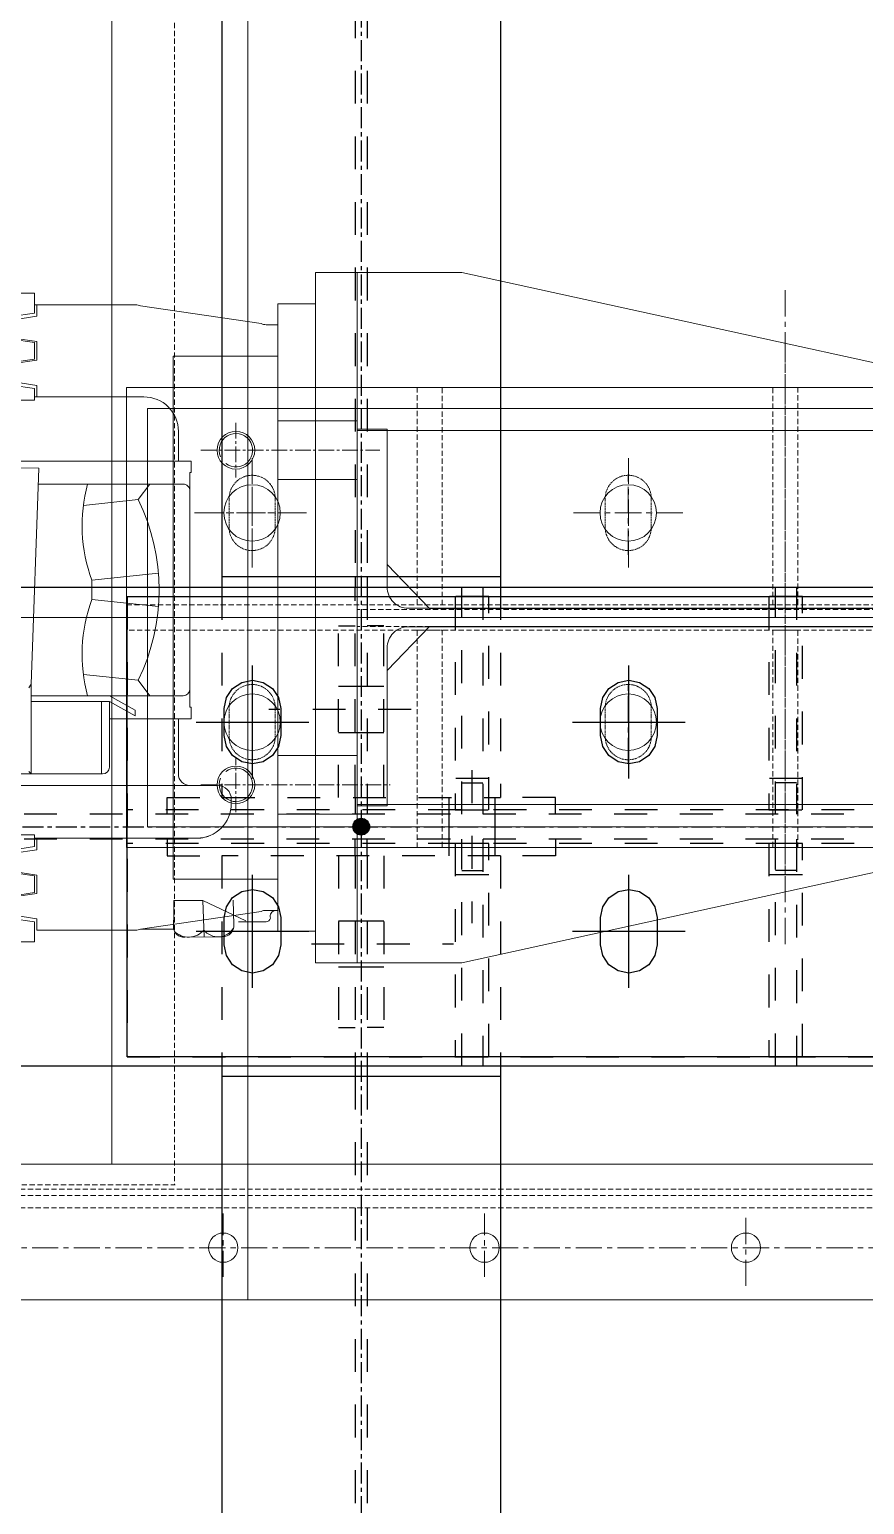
# Model space of a CAD drawing. Header units: inches. Extents: x 209270 to 234360, y -180214 to -150194.
# Drawn here: x 220153 to 220553, y -163488 to -162783 of the extents above; entities that cross this region are included whole.
import ezdxf

# ---------------------------------------------------------------- set-up
doc = ezdxf.new("R2010")
doc.units = ezdxf.units.IN
doc.header["$LTSCALE"] = 10
doc.header["$MEASUREMENT"] = 0
for name, pattern in [('CENTER', [2, 1.25, -0.25, 0.25, -0.25]), ('CENTER2', [1.125, 0.75, -0.125, 0.125, -0.125]), ('DXK_LINE_DOT2', [3.9198, 1.9599, -1.9599]), ('HIDDEN', [0.375, 0.25, -0.125])]:
    doc.linetypes.add(name, pattern=pattern)
doc.layers.get('0').update_dxf_attribs({"color": 1})
for name, color, linetype in [('$AUDIT_BAD_LAYER1', 1, 'Continuous'), ('_BLUE_0', 5, 'Continuous'), ('_BLUE_1', 5, 'Continuous'), ('_BLUE_2', 5, 'Continuous'), ('_BLUE_4', 5, 'Continuous')]:
    doc.layers.add(name, color=color, linetype=linetype)
for name, color, linetype, lineweight in [('All Bought', 1, 'Continuous', 9), ('CEN', 1, 'CENTER', 9), ('CENETR LINE', 1, 'CENTER2', 9), ('DIM', 1, 'Continuous', 13), ('HIDDDEN', 1, 'HIDDEN', 9), ('HIDDEN', 1, 'HIDDEN', 9), ('MAIN OBJECT', 1, 'Continuous', 18), ('OBJECT', 1, 'Continuous', 18), ('plumer block', 1, 'Continuous', 5), ('STR25', 1, 'Continuous', 5), ('STRUC-25HD', 1, 'HIDDEN', 5)]:
    doc.layers.add(name, color=color, linetype=linetype, lineweight=lineweight)

# ---------------------------------------------------------------- blocks, each defined once
blk = doc.blocks.new('A$C7d42b53c')
at = {"layer": 'All Bought'}
for p, q in [((-155, 116.35), (-155, 403.65)), ((155, 116.35), (155, 403.65)), ((-103.85, 116.35), (-103.85, 140)), ((-80.3, 42), (-80.3, 140)), ((-74.8, 83.8), (-74.8, 140)), ((-74.8, 83.8), (-74.8, 140)), ((71.44, 114.23), (71.5, 140)), ((71.44, 114.23), (71.5, 140)), ((74.8, 140), (74.8, 47.5)), ((103.85, 116.35), (103.85, 140)), ((-143.85, 127.35), (-145.5, 116.35)), ((-131.5, 116.35), (-133.15, 127.35)), ((-121.85, 127.35), (-123.5, 116.35)), ((-109.5, 116.35), (-111.15, 127.35)), ((109.5, 116.35), (111.15, 127.35)), ((121.85, 127.35), (123.5, 116.35)), ((131.5, 116.35), (133.15, 127.35)), ((143.85, 127.35), (145.5, 116.35)), ((-144, 115.25), (-142.35, 126.25)), ((-133.55, 126.25), (-131.9, 115.25)), ((-123.1, 115.25), (-121.45, 126.25)), ((-112.65, 126.25), (-111, 115.25)), ((111, 115.25), (112.65, 126.25)), ((121.45, 126.25), (123.1, 115.25)), ((131.9, 115.25), (133.55, 126.25)), ((142.35, 126.25), (144, 115.25)), ((-145.5, 116.35), (-155, 116.35)), ((-149.5, 67.95), (-149.5, 115.25)), ((-149.5, 115.25), (-144, 115.25)), ((-131.9, 115.25), (-123.1, 115.25)), ((-123.5, 116.35), (-131.5, 116.35)), ((-111, 115.25), (-105.5, 115.25)), ((-103.85, 116.35), (-109.5, 116.35)), ((-105.5, 116.35), (-105.5, 38.7)), ((-74.8, 118), (-73.53, 119.1)), ((-31.79, 118), (-74.8, 118)), ((-74.8, 118), (-72.86, 118)), ((-40.15, 80.5), (-40.15, 118)), ((-37.4, 45.3), (-37.4, 118)), ((-31.79, 118), (-33.66, 119.1)), ((-31.79, 118), (-33.66, 119.1)), ((71.44, 114.23), (-31.79, 118)), ((71.44, 114.23), (-31.79, 118)), ((63.8, 45.3), (63.8, 114.51)), ((103.85, 116.35), (109.5, 116.35)), ((105.5, 64), (105.5, 116.35)), ((105.5, 115.25), (111, 115.25)), ((123.1, 115.25), (131.9, 115.25)), ((123.5, 116.35), (131.5, 116.35)), ((144, 115.25), (149.5, 115.25)), ((145.5, 116.35), (155, 116.35)), ((149.5, 116.35), (149.5, 67.95)), ((-30, 66.74), (-27.21, 92.96)), ((56.4, 66.74), (53.61, 92.96)), ((5.22, 57.06), (8.6, 88.88)), ((17.8, 88.88), (8.6, 88.88)), ((21.18, 57.06), (17.8, 88.88)), ((-40.15, 84.35), (-74.8, 84.35)), ((-40.15, 80.5), (-71.5, 80.5)), ((-48.4, 80.5), (-48.4, 47.5)), ((-40.15, 80.5), (-47.02, 68.12)), ((-37.4, 80.5), (-44.27, 68.12)), ((-140.5, 7.89), (-149, 65.66)), ((-149, 65.66), (-149, 49.81)), ((-44.27, 68.12), (-47.02, 68.12)), ((-37.4, 61.25), (-30, 66.74)), ((63.8, 61.25), (56.4, 66.74)), ((149, 65.66), (140.5, 7.89)), ((-141.7, 49.76), (-147.48, 49.91)), ((-152.77, 44.38), (-152.64, 26.4)), ((-74.8, 47.5), (-48.4, 47.5)), ((-48.4, 47.5), (-48.4, 41.45)), ((74.8, 41.45), (74.8, 47.5)), ((74.8, 47.5), (89, 47.5)), ((-135.31, 35.83), (-152.7, 35.22)), ((-135.31, 35.83), (-144.97, 15.28)), ((-80.3, 28.8), (-80.3, 42)), ((-48.4, 41.45), (-42.9, 41.45)), ((-42.9, 41.45), (-42.9, 42)), ((-42.9, 42), (69.3, 42)), ((60.5, 42), (-34.1, 42)), ((69.3, 42), (69.3, 41.45)), ((69.3, 41.45), (74.8, 41.45)), ((-135.07, 21.27), (-146.93, 20.94)), ((-89, 22.2), (-86.9, 22.2)), ((-140, 0), (-140, 5.6)), ((140, 0), (-140, 0)), ((140, 5.6), (140, 0))]:
    blk.add_line(p, q, dxfattribs=at)
at = {"layer": 'All Bought', "ltscale": 50}
for p, q in [((-141.7, 49.76), (-135.31, 49.76)), ((-135.31, 49.76), (-135.31, 35.83))]:
    blk.add_line(p, q, dxfattribs=at)
at = {"layer": 'All Bought'}
for centre, radius, start, end in [((-17.65, 17.74), 75.82, 69.74705, 105.09929), ((44.05, 17.74), 75.82, 74.90071, 110.25295), ((-71.5, 83.8), 3.3, 180, 270), ((-144, 67.95), 5.5, 180, 204.64166), ((13.2, 154.96), 98.23, 243.91337, 296.08663), ((89, 64), 16.5, 270, 0), ((144, 67.95), 5.5, 335.35834, 0), ((-147.9, 45.02), 4.91, 85.14907, 187.46608), ((-143.1, 42.69), 9.68, 135.68502, 229.3917), ((-74.8, 42), 5.5, 90, 180), ((-34.1, 45.3), 3.3, 180, 270), ((-34.1, 45.3), 3.3, 180, 270), ((60.5, 45.3), 3.3, 270, 0), ((-143.95, 28.54), 8.71, 128.64423, 238.49275), ((-89, 38.7), 16.5, 180, 270), ((-86.9, 28.8), 6.6, 270, 0), ((-147.14, 26.44), 5.5, 180.41366, 272.20148), ((-145.5, 5.6), 5.5, 0, 24.64166), ((145.5, 5.6), 5.5, 155.35834, 180), ((-143.3, 5.61), 2.2, 180, 260.40593), ((-142.78, 0.79), 2.79, 6.37366, 108.57002)]:
    blk.add_arc(centre, radius, start, end, dxfattribs=at)
for points, knots in [([(-104.49, 33.02), (-104.6, 33.33), (-104.71, 33.65), (-104.94, 34.43), (-105.06, 34.9), (-105.22, 35.69), (-105.27, 35.99), (-105.34, 36.44), (-105.36, 36.58), (-105.38, 36.79), (-105.39, 36.86), (-105.41, 37), (-105.41, 37.06), (-105.43, 37.2), (-105.44, 37.28), (-105.45, 37.48), (-105.46, 37.61), (-105.49, 38.08), (-105.5, 38.4), (-105.5, 38.72)], [-0.6807062, -0.6807062, -0.6807062, -0.6807062, -0.5764375, -0.5764375, -0.439189, -0.439189, -0.3543908, -0.3543908, -0.3166647, -0.3166647, -0.2959985, -0.2959985, -0.2786915, -0.2786915, -0.2582719, -0.2582719, -0.2216449, -0.2216449, -0.1292037, -0.1292037, -0.1292037, -0.1292037]), ([(-145.5, 5.61), (-145.5, 5.61), (-145.5, 5.73), (-145.5, 6.29), (-145.5, 6.8), (-145.5, 8.85), (-145.5, 10.99), (-145.5, 15.2), (-145.5, 16.92), (-145.5, 18.79)], [13.151276, 13.151276, 13.151276, 13.151276, 13.584275, 13.584275, 14.127648, 14.127648, 15.21439, 15.21439, 15.830404, 15.830404, 15.830404, 15.830404])]:
    blk.add_open_spline(points, degree=3, knots=knots, dxfattribs=at)
at = {"layer": 'CENETR LINE', "ltscale": 24.192183}
blk.add_line((0, 510.5), (0, -0.31), dxfattribs=at)
blk = doc.blocks.new('A$Caf28373f')
for centre in [(-80, 20, -5460), (79.98, 20, -4112.11)]:
    blk.add_circle(centre, 9)
for centre, start, end in [((-80, 20, -5460), 66.99271, 37.42559), ((79.98, 20, -4112.11), 142.57441, 113.00729)]:
    blk.add_arc(centre, 8, start, end)
at = {"layer": 'CENETR LINE'}
for p, q in [((0, -45.46, 83400.99), (0, 59.12)), ((-80, 36.74, -5460), (-80, -53.84, 77940.99)), ((79.98, 36.74, -4112.11), (79.98, -48.75, 79288.87)), ((-93.07, 20, 57196822.12), (-66.94, 20, -57207742.12)), ((93.05, 20, 57198170.01), (66.92, 20, -57206394.23))]:
    blk.add_line(p, q, dxfattribs=at)
at = {"layer": 'MAIN OBJECT'}
for points in [[(-125, 50), (124.98, 50), (124.98, 0), (-125, 0)], [(-150, -18), (-150, 0), (149.98, 0), (149.98, -18)], [(-165, -38), (-165, -18), (164.98, -18), (164.98, -38)]]:
    blk.add_lwpolyline(points, close=True, dxfattribs=at)
at = {"layer": 'plumer block'}
for p, q in [((-94, 0, -5460), (-94, -38, -5460)), ((-66, 0, -5460), (-66, -38, -5460)), ((65.98, 0, -4112.11), (65.98, -38, -4112.11)), ((93.98, 0, -4112.11), (93.98, -38, -4112.11)), ((-94, -38, -5460), (-94, -38, -5460)), ((-66, -38, -5460), (-66, -38, -5460)), ((65.98, -38, -4112.11), (65.98, -38, -4112.11)), ((93.98, -38, -4112.11), (93.98, -38, -4112.11))]:
    blk.add_line(p, q, dxfattribs=at)
blk = doc.blocks.new('A$Cb99c24d6')
at = {"layer": 'OBJECT'}
for points in [[(0, 164.98), (50, 164.98), (395.1, 89.4), (395.1, 25.3), (374.31, 4.3), (34.5, 4.3), (14.3, 25.3), (14.3, 90), (0, 90)], [(0, -165), (50, -165), (395.1, -89.4), (395.1, -25.3), (374.31, -4.3), (34.5, -4.3), (14.3, -25.3), (14.3, -90), (0, -90)]]:
    blk.add_lwpolyline(points, close=True, dxfattribs=at)
at = {"layer": 'MAIN OBJECT', "rotation": 90}
blk.add_blockref('A$Caf28373f', (-38, 0), dxfattribs=at)
blk = doc.blocks.new('A$Ca8e9f297')
at = {"layer": 'CEN'}
for p, q in [((0, 134.41), (0, -134.41)), ((-255, 30), (-255, 70)), ((-75.08, 30), (-75.08, 70)), ((-281.12, 50), (-228.88, 50)), ((-101.2, 50), (-48.96, 50)), ((-351.62, 0), (351.62, 0)), ((-255, -70), (-255, -30)), ((-75.08, -70), (-75.08, -30)), ((-228.88, -50), (-281.12, -50)), ((-48.96, -50), (-101.2, -50))]:
    blk.add_line(p, q, dxfattribs=at)
at = {"layer": 'MAIN OBJECT', "ltscale": 0.2, "elevation": -5434512.11}
blk.add_lwpolyline([(-305, 100), (305, 100), (305, -100), (-305, -100)], close=True, dxfattribs=at)
at = {"layer": 'MAIN OBJECT', "elevation": 0}
blk.add_lwpolyline([(-180.2, -4.4, 0.414214), (-190.4, -14.6), (-190.4, -89.4), (-204.7, -89.4), (-204.7, 89.4), (-190.4, 89.4), (-190.4, 14.6, 0.414214), (-180.2, 4.4), (180.2, 4.4, 0.414214), (190.4, 14.6), (190.4, 89.4), (204.7, 89.4), (204.7, -89.4), (190.4, -89.4), (190.4, -14.6, 0.414214), (180.2, -4.4), (-180.2, -4.4)], format="xyb", dxfattribs=at)
at = {"layer": 'MAIN OBJECT'}
for centre in [(-255, 50, 513.62), (-75.08, 50, -5.75), (-255, -50, 513.62), (-75.08, -50, -5.75)]:
    blk.add_circle(centre, 13.5, dxfattribs=at)
blk = doc.blocks.new('A$Ca7c4800b')
at = {"layer": 'CEN'}
for p, q in [((0, 156.42), (0, -156.42)), ((-255, 23.88, 5434512.11), (-255, 76.12, 5434512.11)), ((-75, 23.88, 5434512.11), (-75, 76.12, 5434512.11)), ((-282.44, 50, 5434512.11), (-228.77, 50, 5434512.11)), ((-48.99, 50, 5434512.11), (-101.23, 50, 5434512.11)), ((-359.98, 0), (359.98, 0)), ((-255, -23.88, 5434512.11), (-255, -76.12, 5434512.11)), ((-75, -23.88, 5434512.11), (-75, -76.12, 5434512.11)), ((-228.77, -50, 5434512.11), (-282.44, -50, 5434512.11)), ((-101.23, -50, 5434512.11), (-48.99, -50, 5434512.11))]:
    blk.add_line(p, q, dxfattribs=at)
at = {"layer": 'HIDDEN', "ltscale": 0.2}
for points in [[(-243.94, 57, 1), (-265.94, 57), (-265.94, 43, 1), (-243.94, 43)], [(-86.06, 57, -1), (-64.06, 57), (-64.06, 43, -1), (-86.06, 43)], [(-243.94, -57, -1), (-265.94, -57), (-265.94, -43, -1), (-243.94, -43)], [(-86.06, -57, 1), (-64.06, -57), (-64.06, -43, 1), (-86.06, -43)]]:
    blk.add_lwpolyline(points, format="xyb", close=True, dxfattribs=at)
at = {"layer": 'STR25', "ltscale": 0.2}
blk.add_lwpolyline([(-315, 110), (315, 110), (315, -110), (-315, -110)], close=True, dxfattribs=at)
at = {"layer": 'STRUC-25HD'}
for points in [[(-164, 110), (-176, 110), (-176, 6), (-164, 6)], [(-6, 110), (6, 110), (6, 6), (-6, 6)], [(315, 6), (315, -6), (-315, -6), (-315, 6)], [(-164, -110), (-176, -110), (-176, -6), (-164, -6)], [(-6, -110), (6, -110), (6, -6), (-6, -6)]]:
    blk.add_lwpolyline(points, close=True, dxfattribs=at)
blk = doc.blocks.new('A$Ccd523e08')
at = {"layer": 'CEN'}
blk.add_line((-55.52, -1500, 4.74), (-2941.86, -1500, 4.74), dxfattribs=at)
at = {"layer": 'HIDDEN'}
for p, q in [((-2298, -1496.19, 4.74), (-298, -1496.19, 4.74)), ((-2298, -1504.29, 4.74), (-298, -1504.29, 4.74))]:
    blk.add_line(p, q, dxfattribs=at)
at = {"layer": 'MAIN OBJECT'}
for p, q in [((-2298, -1410.6, 4.74), (-298, -1410.6, 4.74)), ((-2298, -1589.4, 4.74), (-298, -1589.4, 4.74))]:
    blk.add_line(p, q, dxfattribs=at)
at = {"layer": 'All Bought', "xscale": -1, "rotation": 270}
blk.add_blockref('A$C7d42b53c', (-260, -1500, -0.76), dxfattribs=at)
at = {"layer": 'DIM', "xscale": -1}
for name, p in [('A$Cb99c24d6', (-298, -1500, 4.74)), ('A$Ca7c4800b', (-502.7, -1500, 4.74)), ('A$Ca8e9f297', (-502.7, -1500, 4.74))]:
    blk.add_blockref(name, p, dxfattribs=at)
blk = doc.blocks.new('A$Cdf87a385')
at = {"layer": 'CEN'}
for p, q in [((-1184, 1818.54), (-1184, 1783.77)), ((-1059, 1814.2), (-1059, 1783.92)), ((-934, 1814.2), (-934, 1783.92)), ((-62.55, 1800.24), (-1600.74, 1800.24))]:
    blk.add_line(p, q, dxfattribs=at)
at = {"layer": 'HIDDDEN'}
for p, q in [((-1619.29, 1781.24), (-165.63, 1781.24)), ((-1619.29, 1775.24), (-123.63, 1775.24)), ((-1619.29, 1772.24), (-153.89, 1772.24)), ((-158.88, 1770.24), (-910.95, 1770.24)), ((-910.71, -1770.24), (-910.7, 1770.24))]:
    blk.add_line(p, q, dxfattribs=at)
at = {"layer": 'MAIN OBJECT'}
for p, q in [((-117.63, 1825.24), (-1619.29, 1825.24)), ((-945.71, -1825.24), (-945.7, 1825.24)), ((-123.63, 1760.24), (-1619.29, 1760.24)), ((-880.71, -1760.24), (-880.7, 1760.24))]:
    blk.add_line(p, q, dxfattribs=at)
for centre in [(-1184, 1800.24), (-1059, 1800.24), (-934, 1800.24)]:
    blk.add_circle(centre, 7, dxfattribs=at)
blk = doc.blocks.new('MECH_DRAWING')
at = {"layer": '$AUDIT_BAD_LAYER1', "color": 1, "rotation": 180.0000473434895}
blk.add_blockref('A$Cdf87a385', (219311.87, -161564.7, 0.76), dxfattribs=at)
at = {"layer": 'DIM', "xscale": -1}
blk.add_blockref('A$Ccd523e08', (220011.94, -161563.69, 0.76), dxfattribs=at)
blk = doc.blocks.new('Part-116860372-114981 - 114867')
at = {"layer": '_BLUE_1', "linetype": 'DXK_LINE_DOT2'}
for p, q in [((20025.57, 15328.27), (9338.05, 15328.27)), ((20025.57, 15313.4), (9338.05, 15313.4))]:
    blk.add_line(p, q, dxfattribs=at)
at = {"layer": '_BLUE_2', "linetype": 'Continuous'}
for p, q in [((9338.05, 15463.96), (17066.83, 15463.96)), ((20044.32, 15177.71), (9338.05, 15177.71))]:
    blk.add_line(p, q, dxfattribs=at)
at = {"layer": '_BLUE_4', "linetype": 'CENTER'}
blk.add_line((9338.05, 15320.84), (20200.57, 15320.84), dxfattribs=at)
blk = doc.blocks.new('Part-116860372-114984 - 114867')
at = {"layer": '_BLUE_4', "linetype": 'Continuous'}
blk.add_hatch(color=256, dxfattribs=at).paths.add_polyline_path([(13700.57, 15315.84, -1), (13700.57, 15325.84, -1)])
at = {"layer": '_BLUE_1', "linetype": 'DXK_LINE_DOT2'}
for p, q in [((13617.32, 18964.59), (13617.32, 15470.21)), ((13697.01, 18908.34), (13697.01, 15470.21)), ((13704.14, 18908.34), (13704.14, 15470.21)), ((13617.32, 15463.96), (13617.32, 15338.27)), ((13697.01, 15338.27), (13697.01, 15463.96)), ((13704.14, 15463.96), (13704.14, 15338.27)), ((13783.82, 15463.96), (13783.82, 15338.27)), ((13617.32, 15338.27), (13783.82, 15338.27))]:
    blk.add_line(p, q, dxfattribs=at)
at = {"layer": '_BLUE_2', "linetype": 'Continuous'}
for p, q in [((13617.32, 18914.59), (13617.32, 15463.96)), ((13783.82, 18914.59), (13783.82, 15463.96)), ((13783.82, 15470.21), (13617.32, 15470.21)), ((13697.01, 15470.21), (13697.01, 15463.96)), ((13704.14, 15470.21), (13704.14, 15463.96))]:
    blk.add_line(p, q, dxfattribs=at)
at = {"layer": '_BLUE_4', "linetype": 'CENTER'}
blk.add_line((13700.57, 19070.84), (13700.57, 15320.84), dxfattribs=at)
at = {"layer": '_BLUE_4', "linetype": 'Continuous'}
blk.add_circle((13700.57, 15320.84), 5, dxfattribs=at)
blk = doc.blocks.new('Part-116860372-114993 - 114867')
at = {"layer": '_BLUE_4', "linetype": 'Continuous'}
blk.add_hatch(color=256, dxfattribs=at).paths.add_polyline_path([(13700.57, 15315.84, -1), (13700.57, 15325.84, -1)])
at = {"layer": '_BLUE_1', "linetype": 'DXK_LINE_DOT2'}
for p, q in [((13617.32, 15303.4), (13617.32, 15177.71)), ((13783.82, 15303.4), (13617.32, 15303.4)), ((13697.01, 15303.4), (13697.01, 15177.71)), ((13704.14, 15303.4), (13704.14, 15177.71)), ((13783.82, 15303.4), (13783.82, 15171.46)), ((13697.01, 15171.46), (13697.01, 12695.84)), ((13704.14, 15171.46), (13704.14, 12695.84))]:
    blk.add_line(p, q, dxfattribs=at)
at = {"layer": '_BLUE_2', "linetype": 'Continuous'}
for p, q in [((13617.32, 15177.71), (13617.32, 12689.59)), ((13783.82, 15171.46), (13617.32, 15171.46)), ((13697.01, 15177.71), (13697.01, 15171.46)), ((13704.14, 15177.71), (13704.14, 15171.46)), ((13783.82, 15177.71), (13783.82, 12714.59))]:
    blk.add_line(p, q, dxfattribs=at)
at = {"layer": '_BLUE_4', "linetype": 'CENTER'}
blk.add_line((13700.57, 15320.84), (13700.57, 12570.84), dxfattribs=at)
at = {"layer": '_BLUE_4', "linetype": 'Continuous'}
blk.add_circle((13700.57, 15320.84), 5, dxfattribs=at)
blk = doc.blocks.new('Part-116860372-115257 - 114867')
at = {"layer": '_BLUE_1', "linetype": 'DXK_LINE_DOT2'}
for p, q in [((13714.14, 15440.77), (13704.14, 15440.77)), ((13714.14, 15338.27), (13714.14, 15440.77)), ((13704.14, 15338.27), (13704.14, 15328.27)), ((13816.64, 15338.27), (13783.82, 15338.27)), ((13816.64, 15328.27), (13816.64, 15338.27))]:
    blk.add_line(p, q, dxfattribs=at)
blk = doc.blocks.new('Part-116860372-115194 - 114867')
at = {"layer": '_BLUE_1', "linetype": 'DXK_LINE_DOT2'}
for p, q in [((13704.14, 15303.4), (13704.14, 15313.4)), ((13816.64, 15313.4), (13816.64, 15303.4)), ((13714.14, 15303.4), (13714.14, 15200.9)), ((13816.64, 15303.4), (13783.82, 15303.4)), ((13714.14, 15200.9), (13704.14, 15200.9))]:
    blk.add_line(p, q, dxfattribs=at)
blk = doc.blocks.new('Part-116860372-115195 - 114867')
at = {"layer": '_BLUE_1', "linetype": 'DXK_LINE_DOT2'}
for p, q in [((13584.51, 15313.4), (13584.51, 15303.4)), ((13697.01, 15303.4), (13697.01, 15313.4)), ((13584.51, 15303.4), (13617.32, 15303.4)), ((13687.01, 15303.4), (13687.01, 15200.9)), ((13687.01, 15200.9), (13697.01, 15200.9))]:
    blk.add_line(p, q, dxfattribs=at)
blk = doc.blocks.new('Bolt-116860372-115196 - 114867')
at = {"layer": '_BLUE_1', "linetype": 'DXK_LINE_DOT2'}
for p, q in [((13687.01, 15264.65), (13697.01, 15264.65)), ((13697.01, 15264.65), (13704.14, 15264.65)), ((13704.14, 15264.65), (13714.14, 15264.65)), ((13670.76, 15250.9), (13755.76, 15250.9)), ((13687.01, 15237.15), (13697.01, 15237.15)), ((13697.01, 15237.15), (13704.14, 15237.15)), ((13704.14, 15237.15), (13714.14, 15237.15))]:
    blk.add_line(p, q, dxfattribs=at)
blk = doc.blocks.new('Part-116860372-150326 - 114867')
at = {"layer": '_BLUE_1', "linetype": 'DXK_LINE_DOT2'}
for p, q in [((13948.23, 15328.27), (13948.23, 15463.96)), ((13948.23, 15463.96), (13960.73, 15463.96)), ((13960.73, 15463.96), (13960.73, 15328.27)), ((13960.73, 15347.02), (13948.23, 15347.02))]:
    blk.add_line(p, q, dxfattribs=at)
blk = doc.blocks.new('Part-116860372-115256 - 114867')
at = {"layer": '_BLUE_1', "linetype": 'DXK_LINE_DOT2'}
for p, q in [((13687.01, 15338.27), (13687.01, 15440.77)), ((13687.01, 15440.77), (13697.01, 15440.77)), ((13584.51, 15328.27), (13584.51, 15338.27)), ((13584.51, 15338.27), (13617.32, 15338.27)), ((13697.01, 15338.27), (13697.01, 15328.27))]:
    blk.add_line(p, q, dxfattribs=at)
blk = doc.blocks.new('Bolt-116860372-115258 - 114867')
at = {"layer": '_BLUE_1', "linetype": 'DXK_LINE_DOT2'}
for p, q in [((13697.01, 15404.52), (13687.01, 15404.52)), ((13704.14, 15404.52), (13697.01, 15404.52)), ((13714.14, 15404.52), (13704.14, 15404.52)), ((13730.39, 15390.77), (13645.39, 15390.77)), ((13697.01, 15377.02), (13687.01, 15377.02)), ((13704.14, 15377.02), (13697.01, 15377.02)), ((13714.14, 15377.02), (13704.14, 15377.02))]:
    blk.add_line(p, q, dxfattribs=at)
blk = doc.blocks.new('Bolt-116860372-115279 - 114867')
at = {"layer": '_BLUE_1', "linetype": 'DXK_LINE_DOT2'}
for p, q in [((13766.64, 15354.52), (13766.64, 15263.27)), ((13752.89, 15338.27), (13752.89, 15328.27)), ((13780.39, 15338.27), (13780.39, 15328.27)), ((13752.89, 15328.27), (13752.89, 15313.4)), ((13780.39, 15328.27), (13780.39, 15313.4)), ((13752.89, 15313.4), (13752.89, 15303.4)), ((13780.39, 15313.4), (13780.39, 15303.4))]:
    blk.add_line(p, q, dxfattribs=at)
blk = doc.blocks.new('Part-116860372-116510 - 114867')
at = {"layer": '_BLUE_1', "linetype": 'DXK_LINE_DOT2'}
for p, q in [((13964.32, 15310.83), (13944.32, 15310.83)), ((13944.32, 15310.83), (13944.32, 15183.33)), ((13964.32, 15183.33), (13964.32, 15310.83)), ((13964.32, 15292.08), (13944.32, 15292.08)), ((13944.32, 15183.33), (13964.32, 15183.33))]:
    blk.add_line(p, q, dxfattribs=at)
blk = doc.blocks.new('Part-116860372-116508 - 114867')
at = {"layer": '_BLUE_1', "linetype": 'DXK_LINE_DOT2'}
for p, q in [((13776.82, 15310.83), (13756.82, 15310.83)), ((13756.82, 15310.83), (13756.82, 15183.33)), ((13776.82, 15183.33), (13776.82, 15310.83)), ((13776.82, 15292.08), (13756.82, 15292.08)), ((13756.82, 15183.33), (13776.82, 15183.33))]:
    blk.add_line(p, q, dxfattribs=at)
blk = doc.blocks.new('Part-116860372-150328 - 114867')
at = {"layer": '_BLUE_1', "linetype": 'DXK_LINE_DOT2'}
for p, q in [((13760.73, 15328.27), (13760.73, 15463.96)), ((13760.73, 15463.96), (13773.23, 15463.96)), ((13773.23, 15463.96), (13773.23, 15328.27)), ((13760.73, 15347.02), (13773.23, 15347.02))]:
    blk.add_line(p, q, dxfattribs=at)
blk = doc.blocks.new('Part-116860372-116505 - 114867')
at = {"layer": '_BLUE_2', "linetype": 'Continuous'}
for p, q in [((13560.57, 15183.34), (13560.58, 15458.34)), ((13560.58, 15458.34), (14348.08, 15458.33)), ((14348.07, 15183.33), (13560.57, 15183.34))]:
    blk.add_line(p, q, dxfattribs=at)
blk = doc.blocks.new('Part-116860372-116509 - 114867')
at = {"layer": '_BLUE_1', "linetype": 'DXK_LINE_DOT2'}
for p, q in [((13944.32, 15458.34), (13944.32, 15330.83)), ((13964.32, 15458.34), (13944.32, 15458.34)), ((13964.32, 15330.83), (13964.32, 15458.34)), ((13964.32, 15349.58), (13944.32, 15349.58)), ((13944.32, 15330.83), (13964.32, 15330.83))]:
    blk.add_line(p, q, dxfattribs=at)
blk = doc.blocks.new('Part-116860372-150327 - 114867')
at = {"layer": '_BLUE_1', "linetype": 'DXK_LINE_DOT2'}
for p, q in [((13760.73, 15177.71), (13760.73, 15313.4)), ((13773.23, 15313.4), (13773.23, 15177.71)), ((13760.73, 15294.65), (13773.23, 15294.65)), ((13773.23, 15177.71), (13760.73, 15177.71))]:
    blk.add_line(p, q, dxfattribs=at)
blk = doc.blocks.new('Part-116860372-116504 - 114867')
at = {"layer": '_BLUE_1', "linetype": 'DXK_LINE_DOT2'}
for p, q in [((14348.07, 15330.85), (13560.57, 15330.83)), ((13560.57, 15310.83), (13560.57, 15330.83)), ((14348.07, 15310.85), (13560.57, 15310.83))]:
    blk.add_line(p, q, dxfattribs=at)
blk = doc.blocks.new('Part-116860372-116506 - 114867')
at = {"layer": '_BLUE_1', "linetype": 'DXK_LINE_DOT2'}
for p, q in [((13756.82, 15458.34), (13756.82, 15330.83)), ((13776.82, 15458.34), (13756.82, 15458.34)), ((13776.82, 15330.83), (13776.82, 15458.34)), ((13776.82, 15349.58), (13756.82, 15349.58)), ((13756.82, 15330.83), (13776.82, 15330.83))]:
    blk.add_line(p, q, dxfattribs=at)
blk = doc.blocks.new('Part-116860372-116507 - 114867')
at = {"layer": '_BLUE_1', "linetype": 'DXK_LINE_DOT2'}
for p, q in [((13560.58, 15458.34), (13560.57, 15183.34)), ((13560.58, 15458.34), (14348.08, 15458.33)), ((13560.57, 15183.34), (14348.07, 15183.33))]:
    blk.add_line(p, q, dxfattribs=at)
blk = doc.blocks.new('Bolt-116860372-116513 - 114867')
at = {"layer": '_BLUE_2', "linetype": 'Continuous'}
for p, q in [((13635.57, 15349.62), (13635.58, 15417.12)), ((13860.57, 15349.61), (13860.58, 15417.11)), ((13629.12, 15407.09), (13635.58, 15408.37)), ((13635.58, 15408.37), (13635.58, 15408.37)), ((13635.58, 15408.37), (13642.03, 15407.09)), ((13854.12, 15407.07), (13860.58, 15408.36)), ((13860.58, 15408.36), (13860.58, 15408.36)), ((13860.58, 15408.36), (13867.03, 15407.07)), ((13619.98, 15397.96), (13623.64, 15403.43)), ((13623.64, 15403.43), (13629.12, 15407.09)), ((13642.03, 15407.09), (13647.51, 15403.43)), ((13647.51, 15403.43), (13651.16, 15397.96)), ((13844.98, 15397.94), (13848.64, 15403.42)), ((13848.64, 15403.42), (13854.12, 15407.07)), ((13867.03, 15407.07), (13872.51, 15403.42)), ((13872.51, 15403.42), (13876.16, 15397.94)), ((13618.7, 15391.5), (13619.98, 15397.96)), ((13618.7, 15375.25), (13618.7, 15391.5)), ((13651.16, 15397.96), (13652.45, 15391.5)), ((13652.45, 15391.5), (13652.45, 15375.25)), ((13843.7, 15391.49), (13844.98, 15397.94)), ((13843.7, 15375.24), (13843.7, 15391.49)), ((13876.16, 15397.94), (13877.45, 15391.48)), ((13877.45, 15391.48), (13877.45, 15375.23)), ((13601.82, 15383.38), (13669.32, 15383.37)), ((13826.82, 15383.36), (13894.32, 15383.36)), ((13619.98, 15368.79), (13618.7, 15375.25)), ((13652.45, 15375.25), (13651.16, 15368.79)), ((13844.98, 15368.78), (13843.7, 15375.24)), ((13877.45, 15375.23), (13876.16, 15368.78)), ((13623.64, 15363.32), (13619.98, 15368.79)), ((13629.11, 15359.66), (13623.64, 15363.32)), ((13647.5, 15363.32), (13642.03, 15359.66)), ((13651.16, 15368.79), (13647.5, 15363.32)), ((13848.64, 15363.3), (13844.98, 15368.78)), ((13854.11, 15359.64), (13848.64, 15363.3)), ((13872.5, 15363.3), (13867.03, 15359.64)), ((13876.16, 15368.78), (13872.5, 15363.3)), ((13635.57, 15358.37), (13629.11, 15359.66)), ((13642.03, 15359.66), (13635.57, 15358.37)), ((13635.57, 15358.37), (13635.57, 15358.37)), ((13860.57, 15358.36), (13854.11, 15359.64)), ((13867.03, 15359.64), (13860.57, 15358.36)), ((13860.57, 15358.36), (13860.57, 15358.36)), ((13635.56, 15224.62), (13635.57, 15292.12)), ((13860.56, 15224.61), (13860.57, 15292.11)), ((13619.98, 15272.96), (13623.63, 15278.43)), ((13623.63, 15278.43), (13629.11, 15282.09)), ((13629.11, 15282.09), (13635.57, 15283.37)), ((13635.57, 15283.37), (13635.57, 15283.37)), ((13635.57, 15283.37), (13642.02, 15282.09)), ((13642.02, 15282.09), (13647.5, 15278.43)), ((13647.5, 15278.43), (13651.16, 15272.96)), ((13844.98, 15272.94), (13848.63, 15278.42)), ((13848.63, 15278.42), (13854.11, 15282.07)), ((13854.11, 15282.07), (13860.57, 15283.36)), ((13860.57, 15283.36), (13860.57, 15283.36)), ((13860.57, 15283.36), (13867.02, 15282.07)), ((13867.02, 15282.07), (13872.5, 15278.42)), ((13872.5, 15278.42), (13876.16, 15272.94)), ((13618.69, 15266.5), (13619.98, 15272.96)), ((13618.69, 15250.25), (13618.69, 15266.5)), ((13651.16, 15272.96), (13652.44, 15266.5)), ((13652.44, 15266.5), (13652.44, 15250.25)), ((13843.69, 15266.49), (13844.98, 15272.94)), ((13843.69, 15250.24), (13843.69, 15266.49)), ((13876.16, 15272.94), (13877.44, 15266.48)), ((13877.44, 15266.48), (13877.44, 15250.23)), ((13601.81, 15258.38), (13669.31, 15258.37)), ((13826.81, 15258.36), (13894.31, 15258.36)), ((13619.97, 15243.79), (13618.69, 15250.25)), ((13652.44, 15250.25), (13651.15, 15243.79)), ((13844.97, 15243.78), (13843.69, 15250.24)), ((13877.44, 15250.23), (13876.15, 15243.78)), ((13623.63, 15238.32), (13619.97, 15243.79)), ((13651.15, 15243.79), (13647.5, 15238.32)), ((13848.63, 15238.3), (13844.97, 15243.78)), ((13876.15, 15243.78), (13872.5, 15238.3)), ((13629.11, 15234.66), (13623.63, 15238.32)), ((13635.56, 15233.37), (13629.11, 15234.66)), ((13642.02, 15234.66), (13635.56, 15233.37)), ((13635.56, 15233.37), (13635.56, 15233.37)), ((13647.5, 15238.32), (13642.02, 15234.66)), ((13854.11, 15234.64), (13848.63, 15238.3)), ((13860.56, 15233.36), (13854.11, 15234.64)), ((13867.02, 15234.64), (13860.56, 15233.36)), ((13860.56, 15233.36), (13860.56, 15233.36)), ((13872.5, 15238.3), (13867.02, 15234.64))]:
    blk.add_line(p, q, dxfattribs=at)
blk = doc.blocks.new('Part-116860372-150325 - 114867')
at = {"layer": '_BLUE_1', "linetype": 'DXK_LINE_DOT2'}
for p, q in [((13948.23, 15177.71), (13948.23, 15313.4)), ((13960.73, 15313.4), (13960.73, 15177.71)), ((13960.73, 15294.65), (13948.23, 15294.65)), ((13960.73, 15177.71), (13948.23, 15177.71))]:
    blk.add_line(p, q, dxfattribs=at)
blk = doc.blocks.new('STR_DRAWING')
at = {"layer": '_BLUE_0', "xscale": 0.8, "yscale": 0.8, "zscale": 0.8}
for name in ['Part-116860372-114984 - 114867', 'Part-116860372-114981 - 114867', 'Part-116860372-150328 - 114867', 'Part-116860372-150326 - 114867', 'Part-116860372-116505 - 114867', 'Part-116860372-116507 - 114867', 'Part-116860372-116506 - 114867', 'Part-116860372-116509 - 114867', 'Part-116860372-115256 - 114867', 'Part-116860372-115257 - 114867', 'Bolt-116860372-116513 - 114867', 'Bolt-116860372-115258 - 114867', 'Bolt-116860372-115279 - 114867', 'Part-116860372-116504 - 114867', 'Part-116860372-114993 - 114867', 'Part-116860372-115195 - 114867', 'Part-116860372-115194 - 114867', 'Part-116860372-150327 - 114867', 'Part-116860372-150325 - 114867', 'Part-116860372-116508 - 114867', 'Part-116860372-116510 - 114867', 'Bolt-116860372-115196 - 114867']:
    blk.add_blockref(name, (971.54, 4264.17), dxfattribs=at)

msp = doc.modelspace()

# ---------------------------------------------------------------- block references
msp.add_blockref('MECH_DRAWING', (0, 0))
at = {"xscale": 0.9999999999078191, "yscale": 1.0000000000951985}
msp.add_blockref('STR_DRAWING', (208379.86, -179684.52), dxfattribs=at)

doc.saveas('drawing.dxf')
